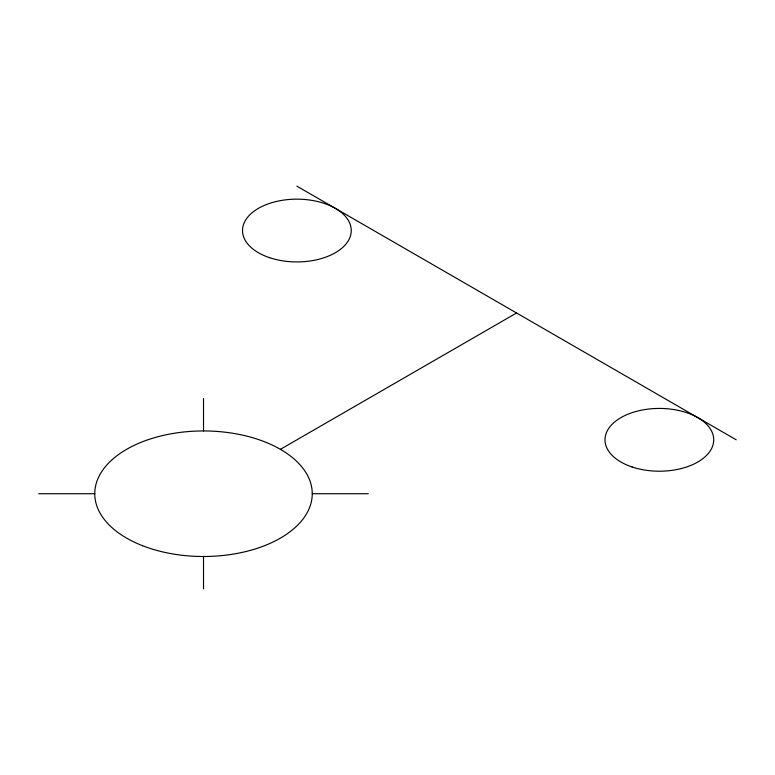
<?xml version="1.0" encoding="UTF-8"?>
<svg xmlns="http://www.w3.org/2000/svg" width="775" height="775" viewBox="0 0 775 775"><rect width="100%" height="100%" fill="white"/><g stroke="black" fill="none" stroke-linecap="round" stroke-linejoin="round"><path stroke-width="1.16" d="M280.405 449.335L516.567 312.984M38.75 493.723L94.773 493.723M312.248 493.723L368.28 493.723M296.883 186.155L736.25 439.822M203.515 398.602L203.515 430.948M203.515 556.498L203.515 588.845M142.561 545.716A108.742 62.775 0 0 0 311.976 498.199A108.742 62.775 0 0 0 155.998 437.255A108.742 62.775 0 0 0 142.561 545.716M269.7 257.726A54.366 31.387 0 0 0 351.249 230.543A54.366 31.387 0 0 0 269.7 203.36A54.366 31.387 0 0 0 269.7 257.726M632.177 467.005A54.366 31.387 0 0 0 713.727 439.822A54.366 31.387 0 0 0 632.177 412.639A54.366 31.387 0 0 0 632.177 467.005"/></g></svg>
